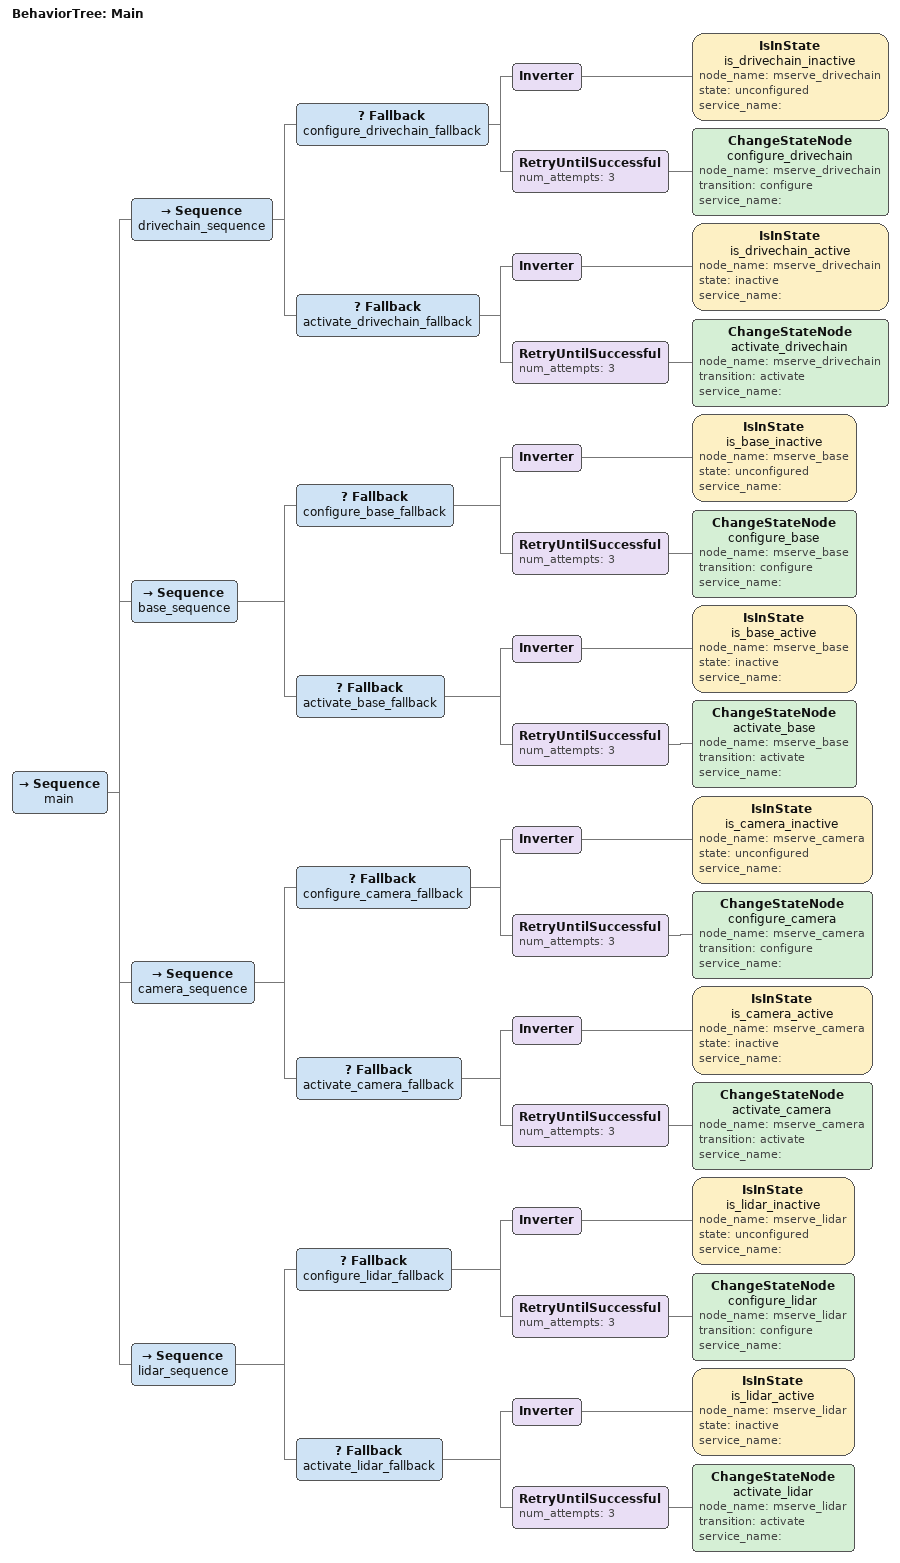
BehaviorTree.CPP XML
<?xml version="1.0" encoding="UTF-8"?>
<root BTCPP_format="4">
  <BehaviorTree ID="Main">
    <Sequence name="main">
      <Sequence name="drivechain_sequence">
        <Fallback name="configure_drivechain_fallback">
          <Inverter>
            <IsInState name="is_drivechain_inactive"
                       node_name="mserve_drivechain"
                       state="unconfigured"
                       service_name=""/>
          </Inverter>
          <RetryUntilSuccessful num_attempts="3">
            <ChangeStateNode name="configure_drivechain"
                             node_name="mserve_drivechain"
                             transition="configure"
                             service_name=""/>
          </RetryUntilSuccessful>
        </Fallback>
        <Fallback name="activate_drivechain_fallback">
          <Inverter>
            <IsInState name="is_drivechain_active"
                       node_name="mserve_drivechain"
                       state="inactive"
                       service_name=""/>
          </Inverter>
          <RetryUntilSuccessful num_attempts="3">
            <ChangeStateNode name="activate_drivechain"
                             node_name="mserve_drivechain"
                             transition="activate"
                             service_name=""/>
          </RetryUntilSuccessful>
        </Fallback>
      </Sequence>
      <Sequence name="base_sequence">
        <Fallback name="configure_base_fallback">
          <Inverter>
            <IsInState name="is_base_inactive"
                       node_name="mserve_base"
                       state="unconfigured"
                       service_name=""/>
          </Inverter>
          <RetryUntilSuccessful num_attempts="3">
            <ChangeStateNode name="configure_base"
                             node_name="mserve_base"
                             transition="configure"
                             service_name=""/>
          </RetryUntilSuccessful>
        </Fallback>
        <Fallback name="activate_base_fallback">
          <Inverter>
            <IsInState name="is_base_active"
                       node_name="mserve_base"
                       state="inactive"
                       service_name=""/>
          </Inverter>
          <RetryUntilSuccessful num_attempts="3">
            <ChangeStateNode name="activate_base"
                             node_name="mserve_base"
                             transition="activate"
                             service_name=""/>
          </RetryUntilSuccessful>
        </Fallback>
      </Sequence>
      <Sequence name="camera_sequence">
        <Fallback name="configure_camera_fallback">
          <Inverter>
            <IsInState name="is_camera_inactive"
                       node_name="mserve_camera"
                       state="unconfigured"
                       service_name=""/>
          </Inverter>
          <RetryUntilSuccessful num_attempts="3">
            <ChangeStateNode name="configure_camera"
                             node_name="mserve_camera"
                             transition="configure"
                             service_name=""/>
          </RetryUntilSuccessful>
        </Fallback>
        <Fallback name="activate_camera_fallback">
          <Inverter>
            <IsInState name="is_camera_active"
                       node_name="mserve_camera"
                       state="inactive"
                       service_name=""/>
          </Inverter>
          <RetryUntilSuccessful num_attempts="3">
            <ChangeStateNode name="activate_camera"
                             node_name="mserve_camera"
                             transition="activate"
                             service_name=""/>
          </RetryUntilSuccessful>
        </Fallback>
      </Sequence>
      <Sequence name="lidar_sequence">
        <Fallback name="configure_lidar_fallback">
          <Inverter>
            <IsInState name="is_lidar_inactive"
                       node_name="mserve_lidar"
                       state="unconfigured"
                       service_name=""/>
          </Inverter>
          <RetryUntilSuccessful num_attempts="3">
            <ChangeStateNode name="configure_lidar"
                             node_name="mserve_lidar"
                             transition="configure"
                             service_name=""/>
          </RetryUntilSuccessful>
        </Fallback>
        <Fallback name="activate_lidar_fallback">
          <Inverter>
            <IsInState name="is_lidar_active"
                       node_name="mserve_lidar"
                       state="inactive"
                       service_name=""/>
          </Inverter>
          <RetryUntilSuccessful num_attempts="3">
            <ChangeStateNode name="activate_lidar"
                             node_name="mserve_lidar"
                             transition="activate"
                             service_name=""/>
          </RetryUntilSuccessful>
        </Fallback>
      </Sequence>
    </Sequence>
  </BehaviorTree>

</root>
